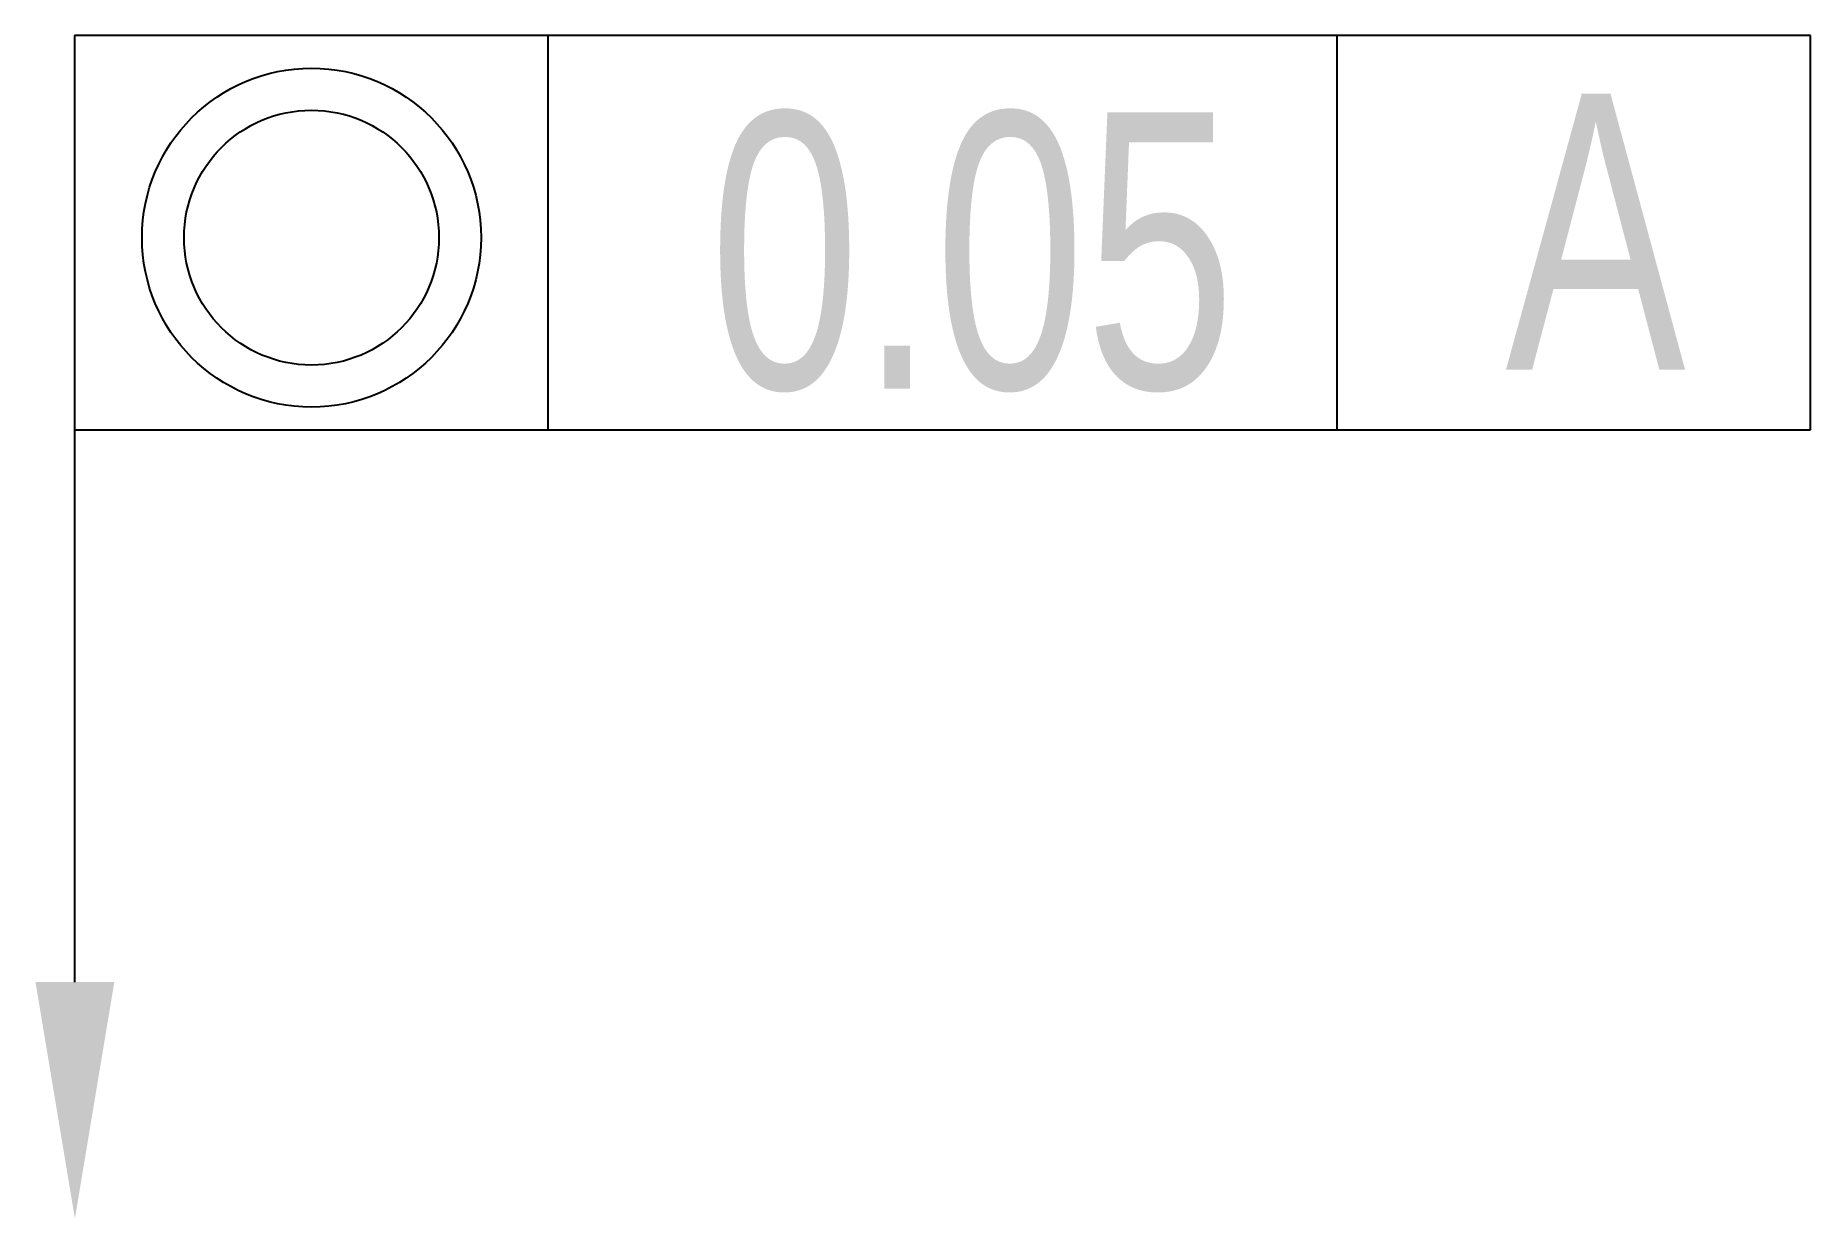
# Model space of a CAD drawing. Header units: millimetres. Extents: x 1253.1 to 1275.6, y 605.8 to 620.8.
import ezdxf
from ezdxf.enums import TextEntityAlignment as Align

# ---------------------------------------------------------------- set-up
doc = ezdxf.new("R2010")
doc.units = ezdxf.units.MM
doc.styles.get("Standard").update_dxf_attribs({"font": 'arial.ttf'})

# ---------------------------------------------------------------- blocks, each defined once
blk = doc.blocks.new('tol_wym_005')
for p, q in [((-0.006, 14.995), (-0.006, 9.995)), ((21.994, 14.995), (-0.006, 14.995)), ((-0.006, 14.995), (-0.006, 2.995)), ((5.994, 14.995), (5.994, 9.995)), ((15.994, 9.995), (15.994, 14.995)), ((21.994, 9.995), (21.994, 14.995)), ((-0.006, 9.995), (21.994, 9.995))]:
    blk.add_line(p, q)
for radius in [2.148, 1.615]:
    blk.add_circle((2.998, 12.433), radius)
at = {"color": 0, "linetype": 'ByBlock'}
blk.add_solid([(0.5, 3), (-0.5, 3), (0, 0)], dxfattribs=at)
at = {"layer": 'DEFPOINTS', "color": 0, "linetype": 'ByBlock'}
for p in [(-0.033, 14.904), (21.982, 14.904)]:
    blk.add_point(p, dxfattribs=at)
at = {"width": 0.7}
for s, p in [('A', (19.27, 10.759)), ('0.05', (11.373, 10.52))]:
    blk.add_text(s, height=3.5, dxfattribs=at).set_placement(p, align=Align.CENTER)

msp = doc.modelspace()

# ---------------------------------------------------------------- block references
msp.add_blockref('tol_wym_005', (1253.641, 605.845))

doc.saveas('drawing.dxf')
